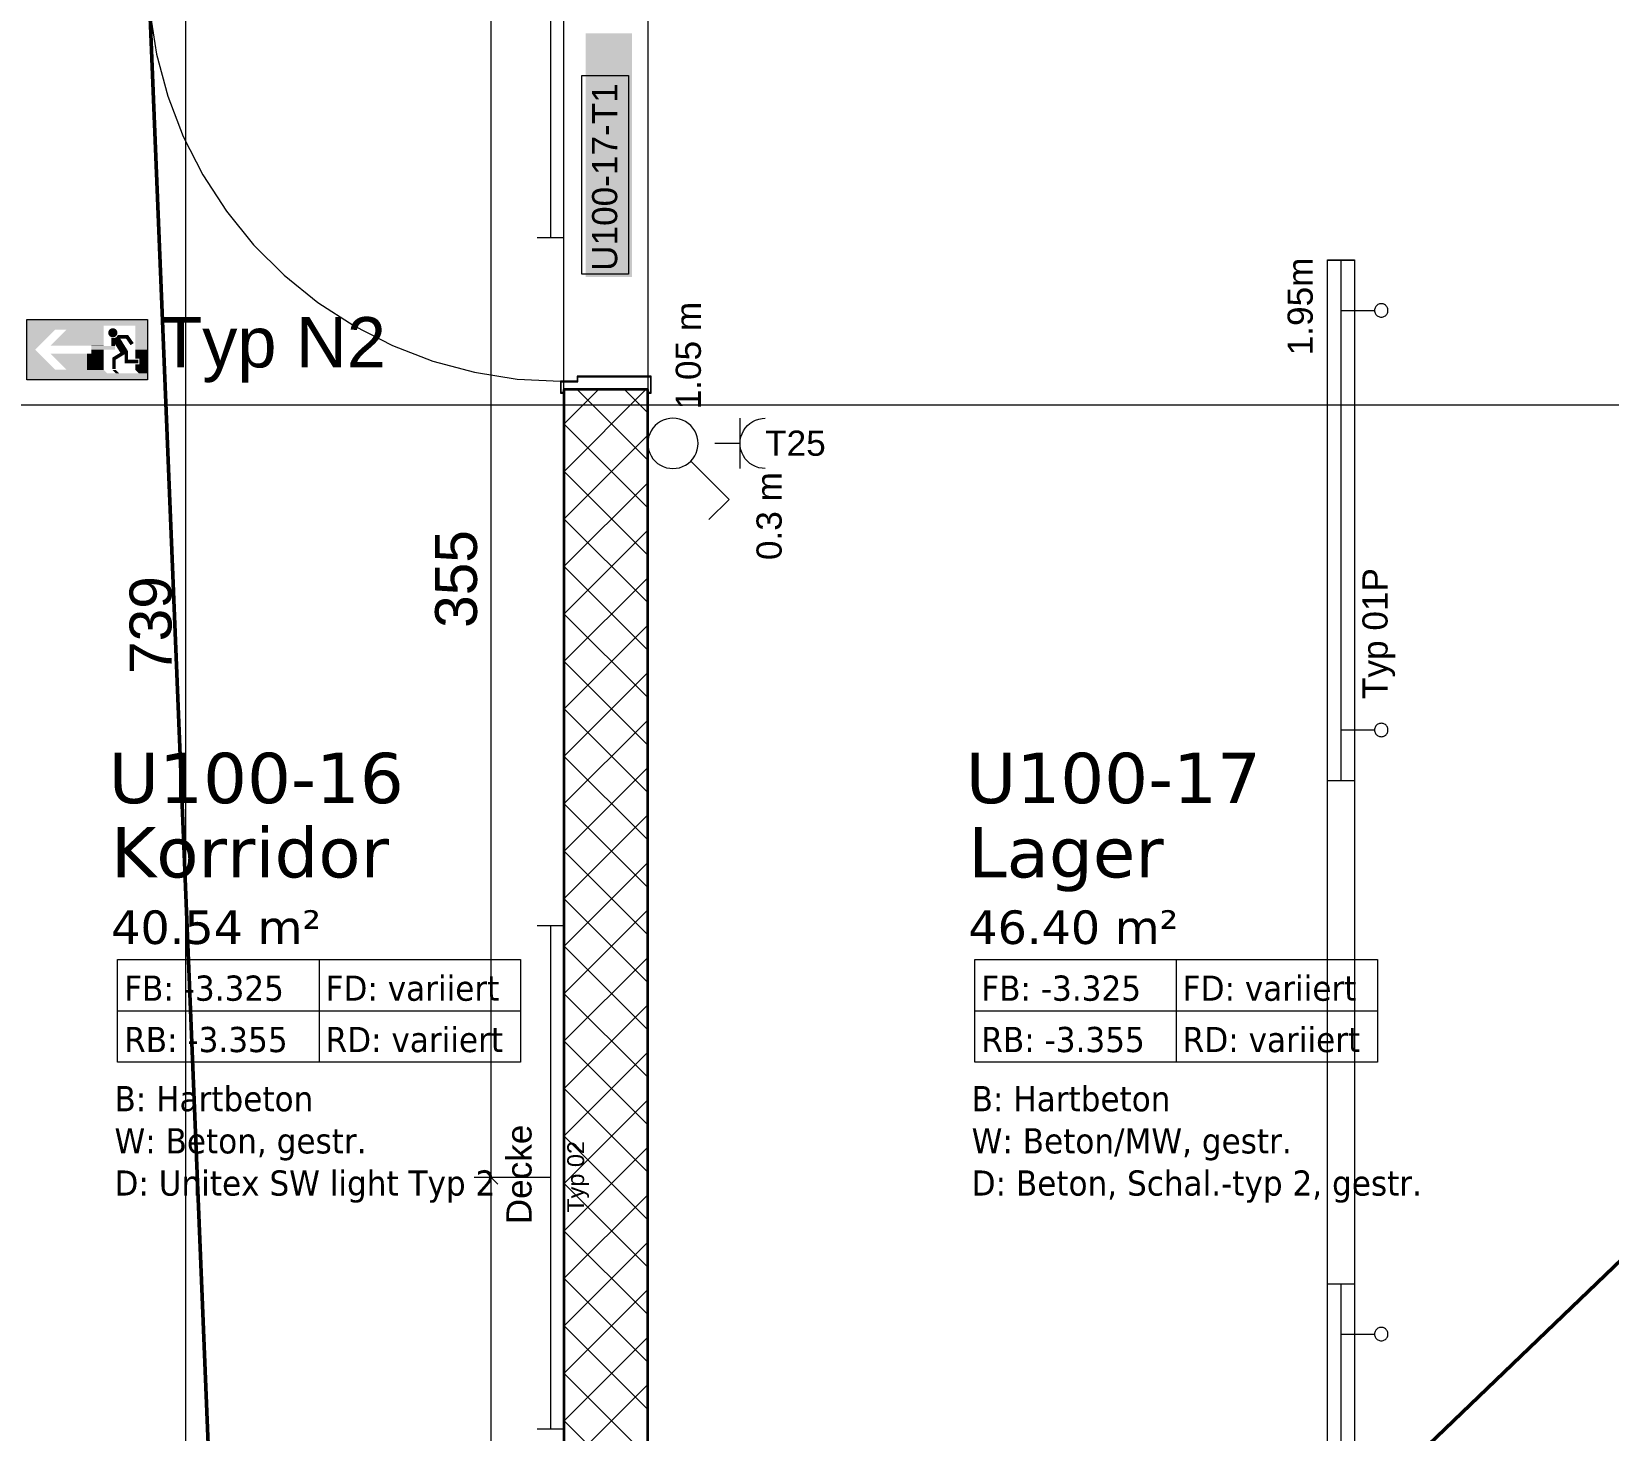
# Model space of a CAD drawing. Extents: x -1132 to 613, y -179 to 712.
# Drawn here: x -123.9 to -30, y 200.2 to 283.5 of the extents above; entities that cross this region are included whole.
import ezdxf
from ezdxf.lldxf.tags import DXFTag

# ---------------------------------------------------------------- set-up
doc = ezdxf.new("R2010")
doc.units = 0
doc.layers.get('0').update_dxf_attribs({"lineweight": 13})
for name, color, linetype, lineweight in [('A-AREA-____-IDEN', 7, 'Continuous', 5), ('A-DOOR-____-IDEN', 7, 'Continuous', 5), ('A-DOOR-FRAM-MCUT', 7, 'Continuous', 9), ('A-DOOR-OPNG-OTLN', 7, 'Continuous', 9), ('A-FLOR-____-OTLN', 7, 'Continuous', 9), ('A-WALL-____-MCUT', 7, 'Continuous', 35), ('A-WALL-____-PATT', 7, 'Continuous', 35), ('S-GRID-____-OTLN', 7, 'Continuous', 5)]:
    doc.layers.add(name, color=color, linetype=linetype, lineweight=lineweight)
for name, color, linetype, lineweight, true_color in [('EL01_VVV_Mass', 7, 'Continuous', 13, 0xb2b200), ('EL01_WAN_Kraft', 1, 'Continuous', 13, 0xff0000), ('EL01_WAN_Leuchten', 7, 'Continuous', 13, 0x0080ff), ('EL01_WAN_Leuchtentyp', 7, 'Continuous', 13, 0x0099ff), ('EL01_WAN_Licht', 7, 'Continuous', 13, 0x0080ff), ('EL01_WAN_Notbeleuchtungen', 7, 'Continuous', 13, 0x009900), ('EL01_WAN_Notbeleuchtungentyp', 7, 'Continuous', 13, 0x009900), ('X_Geometrie', 3, 'Continuous', 50, 0x00ff00)]:
    doc.layers.add(name, color=color, linetype=linetype, lineweight=lineweight, true_color=true_color)
doc.styles.get("Standard").update_dxf_attribs({"font": 'arial.ttf'})
tags = doc.linetypes.add('_Rasterlinie_', pattern=[0.375, 0.2, -0.05, 0.075, -0.05]).pattern_tags.tags
tags[10:11] = [DXFTag(74, 4), DXFTag(75, 0), DXFTag(340, '0'), DXFTag(46, 1.0), DXFTag(50, 0.0), DXFTag(44, 0.0), DXFTag(45, 0.0)]
tags[8:9] = [DXFTag(74, 4), DXFTag(75, 0), DXFTag(340, '0'), DXFTag(46, 1.0), DXFTag(50, 0.0), DXFTag(44, 0.0), DXFTag(45, 0.0)]
tags[6:7] = [DXFTag(74, 4), DXFTag(75, 0), DXFTag(340, '0'), DXFTag(46, 1.0), DXFTag(50, 0.0), DXFTag(44, 0.0), DXFTag(45, 0.0)]
tags[4:5] = [DXFTag(74, 4), DXFTag(75, 0), DXFTag(340, '0'), DXFTag(46, 1.0), DXFTag(50, 0.0), DXFTag(44, 0.0), DXFTag(45, 0.0)]

# ---------------------------------------------------------------- blocks, each defined once
blk = doc.blocks.new('Referenz-A0UNPDE96I', base_point=(-1115.886, -117.372))
at = {"layer": 'A-AREA-____-IDEN', "color": 0, "linetype": 'Continuous', "ltscale": 0.13}
for p, q in [((-118.801, 228.225), (-94.801, 228.225)), ((-118.801, 222.102), (-118.801, 228.225)), ((-106.801, 228.225), (-106.801, 222.102)), ((-94.801, 228.225), (-94.801, 222.102)), ((-67.732, 228.225), (-43.732, 228.225)), ((-67.732, 222.102), (-67.732, 228.225)), ((-55.732, 228.225), (-55.732, 222.102)), ((-43.732, 228.225), (-43.732, 222.102)), ((-118.801, 225.164), (-94.801, 225.164)), ((-67.732, 225.164), (-43.732, 225.164)), ((-94.801, 222.102), (-118.801, 222.102)), ((-43.732, 222.102), (-67.732, 222.102))]:
    blk.add_line(p, q, dxfattribs=at)
at = {"layer": 'A-DOOR-____-IDEN', "color": 0, "linetype": 'Continuous', "ltscale": 0.13}
for p, q in [((-91.151, 269.057), (-91.151, 280.897)), ((-91.151, 280.897), (-88.371, 280.897)), ((-88.371, 280.897), (-88.371, 269.057)), ((-88.371, 269.057), (-91.151, 269.057))]:
    blk.add_line(p, q, dxfattribs=at)
at = {"layer": 'A-DOOR-____-IDEN', "color": 7, "linetype": 'Continuous', "ltscale": 0.13, "true_color": 0xffffff}
for points in [[(-90.908, 268.882), (-88.149, 268.882), (-90.908, 283.421)], [(-88.149, 268.882), (-90.908, 283.421), (-88.149, 283.421)]]:
    blk.add_solid(points, dxfattribs=at)
at = {"layer": 'A-DOOR-FRAM-MCUT', "color": 0, "linetype": 'Continuous', "ltscale": 0.13}
for p, q in [((-92.415, 262.678), (-92.415, 261.978)), ((-91.415, 262.678), (-92.415, 262.678)), ((-92.375, 262.018), (-92.375, 262.638)), ((-92.375, 262.638), (-91.375, 262.638)), ((-87.015, 262.978), (-91.415, 262.978)), ((-91.415, 262.978), (-91.415, 262.678)), ((-91.375, 262.638), (-91.375, 262.938)), ((-91.375, 262.938), (-87.055, 262.938)), ((-87.055, 262.938), (-87.055, 262.018)), ((-87.015, 261.978), (-87.015, 262.978)), ((-92.415, 261.978), (-92.215, 261.978)), ((-92.215, 262.018), (-92.375, 262.018)), ((-92.215, 261.978), (-92.215, 262.018)), ((-87.055, 262.018), (-87.215, 262.018)), ((-87.215, 262.018), (-87.215, 261.978)), ((-87.215, 261.978), (-87.015, 261.978))]:
    blk.add_line(p, q, dxfattribs=at)
at = {"layer": 'A-DOOR-OPNG-OTLN', "color": 0, "linetype": 'Continuous', "ltscale": 0.13}
for p, q in [((-116.88, 284.707), (-116.477, 282.164)), ((-116.477, 282.164), (-115.811, 279.676)), ((-115.811, 279.676), (-114.888, 277.273)), ((-114.888, 277.273), (-113.719, 274.978)), ((-113.719, 274.978), (-112.316, 272.819)), ((-112.316, 272.819), (-110.696, 270.818)), ((-110.696, 270.818), (-108.875, 268.997)), ((-108.875, 268.997), (-106.874, 267.376)), ((-106.874, 267.376), (-104.715, 265.974)), ((-104.715, 265.974), (-102.42, 264.805)), ((-102.42, 264.805), (-100.016, 263.882)), ((-100.016, 263.882), (-97.529, 263.216)), ((-97.529, 263.216), (-94.986, 262.813)), ((-94.986, 262.813), (-92.415, 262.678))]:
    blk.add_line(p, q, dxfattribs=at)
at = {"layer": 'A-FLOR-____-OTLN', "color": 0, "linetype": 'Continuous', "ltscale": 0.13}
for p, q in [((-92.215, 262.678), (-92.215, 287.278)), ((-87.215, 286.98), (-87.215, 262.976)), ((-92.215, 262.178), (-92.215, 262.638)), ((-87.215, 262.938), (-87.215, 262.178))]:
    blk.add_line(p, q, dxfattribs=at)
at = {"layer": 'A-WALL-____-MCUT', "color": 0, "linetype": 'Continuous', "ltscale": 0.35}
for p, q in [((-87.215, 262.178), (-92.215, 262.178)), ((-92.215, 262.178), (-92.215, 150.778)), ((-87.215, 157.778), (-87.215, 262.178))]:
    blk.add_line(p, q, dxfattribs=at)
at = {"layer": 'A-WALL-____-PATT', "color": 0, "linetype": 'Continuous', "lineweight": 9, "ltscale": 0.13}
for p, q in [((-92.215, 260.117), (-90.154, 262.178)), ((-92.215, 257.289), (-87.325, 262.178)), ((-87.215, 257.972), (-91.421, 262.178)), ((-87.215, 260.8), (-88.592, 262.178)), ((-87.215, 255.144), (-92.215, 260.144)), ((-92.215, 254.46), (-87.215, 259.46)), ((-87.215, 252.315), (-92.215, 257.315)), ((-92.215, 251.632), (-87.215, 256.632)), ((-87.215, 249.487), (-92.215, 254.487)), ((-92.215, 248.804), (-87.215, 253.804)), ((-87.215, 246.658), (-92.215, 251.658)), ((-92.215, 245.975), (-87.215, 250.975)), ((-87.215, 243.83), (-92.215, 248.83)), ((-92.215, 243.147), (-87.215, 248.147)), ((-87.215, 241.001), (-92.215, 246.001)), ((-92.215, 240.318), (-87.215, 245.318)), ((-87.215, 238.173), (-92.215, 243.173)), ((-92.215, 237.49), (-87.215, 242.49)), ((-87.215, 235.345), (-92.215, 240.345)), ((-92.215, 234.661), (-87.215, 239.661)), ((-87.215, 232.516), (-92.215, 237.516)), ((-92.215, 231.833), (-87.215, 236.833)), ((-87.215, 229.688), (-92.215, 234.688)), ((-92.215, 229.005), (-87.215, 234.005)), ((-87.215, 226.859), (-92.215, 231.859)), ((-92.215, 226.176), (-87.215, 231.176)), ((-87.215, 224.031), (-92.215, 229.031)), ((-92.215, 223.348), (-87.215, 228.348)), ((-87.215, 221.202), (-92.215, 226.202)), ((-92.215, 220.519), (-87.215, 225.519)), ((-87.215, 218.374), (-92.215, 223.374)), ((-92.215, 217.691), (-87.215, 222.691)), ((-87.215, 215.546), (-92.215, 220.546)), ((-92.215, 214.862), (-87.215, 219.862)), ((-87.215, 212.717), (-92.215, 217.717)), ((-92.215, 212.034), (-87.215, 217.034)), ((-87.215, 209.889), (-92.215, 214.889)), ((-92.215, 209.206), (-87.215, 214.206)), ((-87.215, 207.06), (-92.215, 212.06)), ((-92.215, 206.377), (-87.215, 211.377)), ((-87.215, 204.232), (-92.215, 209.232)), ((-92.215, 203.549), (-87.215, 208.549)), ((-87.215, 201.403), (-92.215, 206.403)), ((-92.215, 200.72), (-87.215, 205.72)), ((-87.215, 198.575), (-92.215, 203.575)), ((-92.215, 197.892), (-87.215, 202.892)), ((-87.215, 195.747), (-92.215, 200.747))]:
    blk.add_line(p, q, dxfattribs=at)
at = {"layer": 'S-GRID-____-OTLN', "color": 0, "linetype": '_Rasterlinie_', "ltscale": 0.13}
blk.add_line((-1107.612, 261.278), (119.376, 261.278), dxfattribs=at)
at = {"layer": 'X_Geometrie', "color": 0, "linetype": 'Continuous', "ltscale": 0.5}
for p, q in [((-121.416, 396.719), (-100.697, -113.53)), ((-81.708, 159.91), (45.902, 282.512))]:
    blk.add_line(p, q, dxfattribs=at)
at = {"layer": 'A-AREA-____-IDEN', "color": 0, "linetype": 'Continuous', "ltscale": 0.13, "attachment_point": 1}
for s, insert, char_height in [('{\\fVerdana;U100-16}', (-119.337, 240.54), 3), ('{\\fVerdana;U100-17}', (-68.269, 240.54), 3), ('{\\fVerdana;Korridor}', (-119.195, 236.117), 3), ('{\\fVerdana;Lager}', (-68.126, 236.117), 3), ('{\\fVerdana;40.54 m²}', (-119.185, 231.147), 2), ('{\\fVerdana;46.40 m²}', (-68.116, 231.147), 2), ('{\\W0.9;\\fVerdana;FB: -3.325}', (-118.41, 227.266), 1.5), ('{\\W0.9;\\fVerdana;FD: variiert}', (-106.41, 227.266), 1.5), ('{\\W0.9;\\fVerdana;FB: -3.325}', (-67.342, 227.266), 1.5), ('{\\W0.9;\\fVerdana;FD: variiert}', (-55.342, 227.266), 1.5), ('{\\W0.9;\\fVerdana;RB: -3.355}', (-118.41, 224.205), 1.5), ('{\\W0.9;\\fVerdana;RD: variiert}', (-106.41, 224.205), 1.5), ('{\\W0.9;\\fVerdana;RB: -3.355}', (-67.342, 224.205), 1.5), ('{\\W0.9;\\fVerdana;RD: variiert}', (-55.342, 224.205), 1.5), ('{\\W0.9;\\fVerdana;B: Hartbeton}', (-118.987, 220.68), 1.5), ('{\\W0.9;\\fVerdana;B: Hartbeton}', (-67.918, 220.68), 1.5), ('{\\W0.9;\\fVerdana;W: Beton, gestr.}', (-118.987, 218.167), 1.5), ('{\\W0.9;\\fVerdana;W: Beton/MW, gestr.}', (-67.918, 218.167), 1.5), ('{\\W0.9;\\fVerdana;D: Unitex SW light Typ 2}', (-118.987, 215.653), 1.5), ('{\\W0.9;\\fVerdana;D: Beton, Schal.-typ 2, gestr.}', (-67.918, 215.653), 1.5)]:
    blk.add_mtext(s, dxfattribs=dict(at, insert=insert, char_height=char_height))
at = {"layer": 'A-DOOR-____-IDEN', "color": 0, "linetype": 'Continuous', "ltscale": 0.13, "insert": (-90.533, 269.257), "char_height": 1.5, "attachment_point": 1, "rotation": 90}
blk.add_mtext('{\\fArial;U100-17-T1}', dxfattribs=at)
blk = doc.blocks.new('Typ 01P-A0UNPEA56I', base_point=(-46.713, 177.878))
at = {"color": 0, "lineweight": -2}
for p, q in [((-46.713, 269.918), (-45.113, 269.918)), ((-46.713, 177.878), (-46.713, 269.918)), ((-46.713, 269.898), (-45.113, 269.898)), ((-45.913, 269.898), (-45.913, 238.898)), ((-45.113, 269.918), (-45.113, 177.878)), ((-45.913, 266.898), (-43.913, 266.898)), ((-43.909, 266.95), (-43.913, 266.898)), ((-43.913, 266.898), (-43.909, 266.846)), ((-43.899, 267.002), (-43.909, 266.95)), ((-43.909, 266.846), (-43.899, 266.795)), ((-43.882, 267.051), (-43.899, 267.002)), ((-43.859, 267.098), (-43.882, 267.051)), ((-43.83, 267.142), (-43.859, 267.098)), ((-43.795, 267.181), (-43.83, 267.142)), ((-43.756, 267.216), (-43.795, 267.181)), ((-43.713, 267.245), (-43.756, 267.216)), ((-43.666, 267.268), (-43.713, 267.245)), ((-43.616, 267.285), (-43.666, 267.268)), ((-43.565, 267.295), (-43.616, 267.285)), ((-43.513, 267.298), (-43.565, 267.295)), ((-43.46, 267.295), (-43.513, 267.298)), ((-43.409, 267.285), (-43.46, 267.295)), ((-43.36, 267.268), (-43.409, 267.285)), ((-43.313, 267.245), (-43.36, 267.268)), ((-43.269, 267.216), (-43.313, 267.245)), ((-43.23, 267.181), (-43.269, 267.216)), ((-43.195, 267.142), (-43.23, 267.181)), ((-43.166, 267.098), (-43.195, 267.142)), ((-43.143, 267.051), (-43.166, 267.098)), ((-43.126, 267.002), (-43.143, 267.051)), ((-43.116, 266.95), (-43.126, 267.002)), ((-43.126, 266.795), (-43.116, 266.846)), ((-43.113, 266.898), (-43.116, 266.95)), ((-43.116, 266.846), (-43.113, 266.898)), ((-43.899, 266.795), (-43.882, 266.745)), ((-43.882, 266.745), (-43.859, 266.698)), ((-43.859, 266.698), (-43.83, 266.655)), ((-43.83, 266.655), (-43.795, 266.615)), ((-43.795, 266.615), (-43.756, 266.581)), ((-43.756, 266.581), (-43.713, 266.552)), ((-43.713, 266.552), (-43.666, 266.529)), ((-43.666, 266.529), (-43.616, 266.512)), ((-43.616, 266.512), (-43.565, 266.502)), ((-43.565, 266.502), (-43.513, 266.498)), ((-43.513, 266.498), (-43.46, 266.502)), ((-43.46, 266.502), (-43.409, 266.512)), ((-43.409, 266.512), (-43.36, 266.529)), ((-43.36, 266.529), (-43.313, 266.552)), ((-43.313, 266.552), (-43.269, 266.581)), ((-43.269, 266.581), (-43.23, 266.615)), ((-43.23, 266.615), (-43.195, 266.655)), ((-43.195, 266.655), (-43.166, 266.698)), ((-43.166, 266.698), (-43.143, 266.745)), ((-43.143, 266.745), (-43.126, 266.795)), ((-45.913, 241.898), (-43.913, 241.898)), ((-43.909, 241.95), (-43.913, 241.898)), ((-43.913, 241.898), (-43.909, 241.846)), ((-43.899, 242.002), (-43.909, 241.95)), ((-43.909, 241.846), (-43.899, 241.795)), ((-43.882, 242.051), (-43.899, 242.002)), ((-43.899, 241.795), (-43.882, 241.745)), ((-43.859, 242.098), (-43.882, 242.051)), ((-43.882, 241.745), (-43.859, 241.698)), ((-43.83, 242.142), (-43.859, 242.098)), ((-43.859, 241.698), (-43.83, 241.655)), ((-43.795, 242.181), (-43.83, 242.142)), ((-43.83, 241.655), (-43.795, 241.615)), ((-43.756, 242.216), (-43.795, 242.181)), ((-43.795, 241.615), (-43.756, 241.581)), ((-43.713, 242.245), (-43.756, 242.216)), ((-43.756, 241.581), (-43.713, 241.552)), ((-43.666, 242.268), (-43.713, 242.245)), ((-43.713, 241.552), (-43.666, 241.529)), ((-43.616, 242.285), (-43.666, 242.268)), ((-43.666, 241.529), (-43.616, 241.512)), ((-43.565, 242.295), (-43.616, 242.285)), ((-43.616, 241.512), (-43.565, 241.502)), ((-43.513, 242.298), (-43.565, 242.295)), ((-43.565, 241.502), (-43.513, 241.498)), ((-43.46, 242.295), (-43.513, 242.298)), ((-43.513, 241.498), (-43.46, 241.502)), ((-43.409, 242.285), (-43.46, 242.295)), ((-43.46, 241.502), (-43.409, 241.512)), ((-43.36, 242.268), (-43.409, 242.285)), ((-43.409, 241.512), (-43.36, 241.529)), ((-43.313, 242.245), (-43.36, 242.268)), ((-43.36, 241.529), (-43.313, 241.552)), ((-43.269, 242.216), (-43.313, 242.245)), ((-43.313, 241.552), (-43.269, 241.581)), ((-43.23, 242.181), (-43.269, 242.216)), ((-43.269, 241.581), (-43.23, 241.615)), ((-43.195, 242.142), (-43.23, 242.181)), ((-43.23, 241.615), (-43.195, 241.655)), ((-43.166, 242.098), (-43.195, 242.142)), ((-43.195, 241.655), (-43.166, 241.698)), ((-43.143, 242.051), (-43.166, 242.098)), ((-43.166, 241.698), (-43.143, 241.745)), ((-43.126, 242.002), (-43.143, 242.051)), ((-43.143, 241.745), (-43.126, 241.795)), ((-43.116, 241.95), (-43.126, 242.002)), ((-43.126, 241.795), (-43.116, 241.846)), ((-43.113, 241.898), (-43.116, 241.95)), ((-43.116, 241.846), (-43.113, 241.898)), ((-46.713, 238.898), (-45.113, 238.898)), ((-46.713, 208.898), (-45.113, 208.898)), ((-45.913, 208.898), (-45.913, 177.898)), ((-45.913, 205.898), (-43.913, 205.898)), ((-43.909, 205.95), (-43.913, 205.898)), ((-43.913, 205.898), (-43.909, 205.846)), ((-43.899, 206.002), (-43.909, 205.95)), ((-43.909, 205.846), (-43.899, 205.795)), ((-43.882, 206.051), (-43.899, 206.002)), ((-43.899, 205.795), (-43.882, 205.745)), ((-43.859, 206.098), (-43.882, 206.051)), ((-43.83, 206.142), (-43.859, 206.098)), ((-43.795, 206.181), (-43.83, 206.142)), ((-43.756, 206.216), (-43.795, 206.181)), ((-43.713, 206.245), (-43.756, 206.216)), ((-43.666, 206.268), (-43.713, 206.245)), ((-43.616, 206.285), (-43.666, 206.268)), ((-43.565, 206.295), (-43.616, 206.285)), ((-43.513, 206.298), (-43.565, 206.295)), ((-43.46, 206.295), (-43.513, 206.298)), ((-43.409, 206.285), (-43.46, 206.295)), ((-43.36, 206.268), (-43.409, 206.285)), ((-43.313, 206.245), (-43.36, 206.268)), ((-43.269, 206.216), (-43.313, 206.245)), ((-43.23, 206.181), (-43.269, 206.216)), ((-43.195, 206.142), (-43.23, 206.181)), ((-43.166, 206.098), (-43.195, 206.142)), ((-43.143, 206.051), (-43.166, 206.098)), ((-43.126, 206.002), (-43.143, 206.051)), ((-43.143, 205.745), (-43.126, 205.795)), ((-43.116, 205.95), (-43.126, 206.002)), ((-43.126, 205.795), (-43.116, 205.846)), ((-43.113, 205.898), (-43.116, 205.95)), ((-43.116, 205.846), (-43.113, 205.898)), ((-43.882, 205.745), (-43.859, 205.698)), ((-43.859, 205.698), (-43.83, 205.655)), ((-43.83, 205.655), (-43.795, 205.615)), ((-43.795, 205.615), (-43.756, 205.581)), ((-43.756, 205.581), (-43.713, 205.552)), ((-43.713, 205.552), (-43.666, 205.529)), ((-43.666, 205.529), (-43.616, 205.512)), ((-43.616, 205.512), (-43.565, 205.502)), ((-43.565, 205.502), (-43.513, 205.498)), ((-43.513, 205.498), (-43.46, 205.502)), ((-43.46, 205.502), (-43.409, 205.512)), ((-43.409, 205.512), (-43.36, 205.529)), ((-43.36, 205.529), (-43.313, 205.552)), ((-43.313, 205.552), (-43.269, 205.581)), ((-43.269, 205.581), (-43.23, 205.615)), ((-43.23, 205.615), (-43.195, 205.655)), ((-43.195, 205.655), (-43.166, 205.698)), ((-43.166, 205.698), (-43.143, 205.745)), ((-45.913, 180.898), (-43.913, 180.898)), ((-43.909, 180.95), (-43.913, 180.898)), ((-43.913, 180.898), (-43.909, 180.846)), ((-43.899, 181.002), (-43.909, 180.95)), ((-43.909, 180.846), (-43.899, 180.795)), ((-43.882, 181.051), (-43.899, 181.002)), ((-43.899, 180.795), (-43.882, 180.745)), ((-43.859, 181.098), (-43.882, 181.051)), ((-43.882, 180.745), (-43.859, 180.698)), ((-43.83, 181.142), (-43.859, 181.098)), ((-43.859, 180.698), (-43.83, 180.655)), ((-43.795, 181.181), (-43.83, 181.142)), ((-43.83, 180.655), (-43.795, 180.615)), ((-43.756, 181.216), (-43.795, 181.181)), ((-43.795, 180.615), (-43.756, 180.581)), ((-43.713, 181.245), (-43.756, 181.216)), ((-43.756, 180.581), (-43.713, 180.552)), ((-43.666, 181.268), (-43.713, 181.245)), ((-43.713, 180.552), (-43.666, 180.529)), ((-43.616, 181.285), (-43.666, 181.268)), ((-43.666, 180.529), (-43.616, 180.512)), ((-43.565, 181.295), (-43.616, 181.285)), ((-43.616, 180.512), (-43.565, 180.502)), ((-43.513, 181.298), (-43.565, 181.295)), ((-43.565, 180.502), (-43.513, 180.498)), ((-43.46, 181.295), (-43.513, 181.298)), ((-43.513, 180.498), (-43.46, 180.502)), ((-43.409, 181.285), (-43.46, 181.295)), ((-43.46, 180.502), (-43.409, 180.512)), ((-43.36, 181.268), (-43.409, 181.285)), ((-43.409, 180.512), (-43.36, 180.529)), ((-43.313, 181.245), (-43.36, 181.268)), ((-43.36, 180.529), (-43.313, 180.552)), ((-43.269, 181.216), (-43.313, 181.245)), ((-43.313, 180.552), (-43.269, 180.581)), ((-43.23, 181.181), (-43.269, 181.216)), ((-43.269, 180.581), (-43.23, 180.615)), ((-43.195, 181.142), (-43.23, 181.181)), ((-43.23, 180.615), (-43.195, 180.655)), ((-43.166, 181.098), (-43.195, 181.142)), ((-43.195, 180.655), (-43.166, 180.698)), ((-43.143, 181.051), (-43.166, 181.098)), ((-43.166, 180.698), (-43.143, 180.745)), ((-43.126, 181.002), (-43.143, 181.051)), ((-43.143, 180.745), (-43.126, 180.795)), ((-43.116, 180.95), (-43.126, 181.002)), ((-43.126, 180.795), (-43.116, 180.846)), ((-43.113, 180.898), (-43.116, 180.95)), ((-43.116, 180.846), (-43.113, 180.898)), ((-46.713, 177.898), (-45.113, 177.898)), ((-45.113, 177.878), (-46.713, 177.878))]:
    blk.add_line(p, q, dxfattribs=at)
blk = doc.blocks.new('Bauteilbeschriftung-A0UNPEA76I', base_point=(-49.096, 264.227))
at = {"color": 0, "linetype": 'ByBlock', "lineweight": -2, "ltscale": 0.13, "insert": (-49.096, 264.227), "char_height": 1.5, "attachment_point": 1, "rotation": 90}
blk.add_mtext('{\\fArial;1.95m}', dxfattribs=at)
blk = doc.blocks.new('Maß-A0UNPEI16I', base_point=(-99.888, 214.839))
at = {"color": 0, "lineweight": -2}
for p, q in [((-96.968, 286.666), (-96.141, 285.839)), ((-97.554, 286.252), (-93.013, 286.252)), ((-96.554, 215.252), (-96.554, 286.252)), ((-97.554, 215.252), (-93.013, 215.252)), ((-96.968, 215.666), (-96.141, 214.839))]:
    blk.add_line(p, q, dxfattribs=at)
at = {"color": 0, "lineweight": -2, "insert": (-99.888, 247.983), "char_height": 2.5, "attachment_point": 1, "rotation": 90}
blk.add_mtext('{\\fArial;355}', dxfattribs=at)
blk = doc.blocks.new('Maß-A0UNPEIZ6I', base_point=(-99.888, 143.839))
at = {"color": 0, "lineweight": -2}
for p, q in [((-97.554, 215.252), (-93.013, 215.252)), ((-96.968, 215.666), (-96.141, 214.839)), ((-96.554, 144.252), (-96.554, 215.252)), ((-97.554, 144.252), (-93.013, 144.252)), ((-96.968, 144.666), (-96.141, 143.839))]:
    blk.add_line(p, q, dxfattribs=at)
at = {"color": 0, "lineweight": -2, "insert": (-99.888, 176.983), "char_height": 2.5, "attachment_point": 1, "rotation": 90}
blk.add_mtext('{\\fArial;355}', dxfattribs=at)
blk = doc.blocks.new('Maß-A0UNPEL96I', base_point=(-118.088, 173.717))
at = {"color": 0, "lineweight": -2}
blk.add_line((-114.754, 321.841), (-114.754, 174.13), dxfattribs=at)
at = {"color": 0, "lineweight": -2, "insert": (-118.088, 245.237), "char_height": 2.5, "attachment_point": 1, "rotation": 90}
blk.add_mtext('{\\fArial;739}', dxfattribs=at)
blk = doc.blocks.new('RZL-Wand_ Links-A0UNPEVZ6I', base_point=(-124.215, 262.768))
at = {"color": 0, "lineweight": -2}
for p, q in [((-124.215, 266.368), (-117.015, 266.368)), ((-124.215, 262.768), (-124.215, 266.368)), ((-117.015, 266.368), (-117.015, 262.768)), ((-117.015, 262.768), (-124.215, 262.768))]:
    blk.add_line(p, q, dxfattribs=at)
for points in [[(-124.215, 265.757), (-120.615, 265.757), (-124.215, 266.368)], [(-120.615, 265.757), (-124.215, 266.368), (-120.615, 266.368)], [(-120.615, 265.989), (-117.015, 265.989), (-120.615, 266.368)], [(-117.015, 265.989), (-120.615, 266.368), (-117.015, 266.368)], [(-120.615, 264.808), (-119.629, 264.808), (-120.615, 265.989)], [(-119.629, 264.808), (-120.615, 265.989), (-119.629, 265.989)], [(-117.737, 264.568), (-117.015, 264.568), (-117.737, 265.989)], [(-117.015, 264.568), (-117.737, 265.989), (-117.015, 265.989)], [(-124.215, 264.568), (-123.715, 264.568), (-124.215, 265.757)], [(-123.715, 264.568), (-124.215, 265.757), (-122.525, 265.757)], [(-122.796, 264.808), (-120.615, 264.808), (-121.847, 265.757)], [(-120.615, 264.808), (-121.847, 265.757), (-120.615, 265.757)], [(-118.812, 265.566), (-119.359, 265.566), (-118.822, 265.637)], [(-119.359, 265.566), (-118.822, 265.637), (-119.35, 265.637)], [(-119.35, 265.496), (-118.812, 265.566), (-119.359, 265.566)], [(-118.822, 265.637), (-119.35, 265.637), (-118.849, 265.703)], [(-119.35, 265.637), (-118.849, 265.703), (-119.322, 265.703)], [(-118.822, 265.496), (-119.35, 265.496), (-118.812, 265.566)], [(-119.322, 265.43), (-118.822, 265.496), (-119.35, 265.496)], [(-118.849, 265.703), (-119.322, 265.703), (-118.892, 265.76)], [(-119.322, 265.703), (-118.892, 265.76), (-119.279, 265.76)], [(-118.849, 265.43), (-119.322, 265.43), (-118.822, 265.496)], [(-119.279, 265.373), (-118.849, 265.43), (-119.322, 265.43)], [(-118.892, 265.76), (-119.279, 265.76), (-118.949, 265.803)], [(-119.279, 265.76), (-118.949, 265.803), (-119.222, 265.803)], [(-118.892, 265.373), (-119.279, 265.373), (-118.849, 265.43)], [(-119.222, 265.33), (-118.892, 265.373), (-119.279, 265.373)], [(-118.949, 265.803), (-119.222, 265.803), (-119.015, 265.83)], [(-119.222, 265.803), (-119.015, 265.83), (-119.156, 265.83)], [(-118.949, 265.33), (-119.222, 265.33), (-118.892, 265.373)], [(-119.156, 265.302), (-118.949, 265.33), (-119.222, 265.33)], [(-119.176, 265.254), (-118.05, 265.254), (-118.978, 265.256)], [(-119.176, 265.222), (-118.027, 265.222), (-119.176, 265.254)], [(-118.027, 265.222), (-119.176, 265.254), (-118.05, 265.254)], [(-119.176, 264.877), (-118.43, 264.877), (-119.176, 265.222)], [(-118.43, 264.877), (-119.176, 265.222), (-118.643, 265.222)], [(-119.015, 265.83), (-119.156, 265.83), (-119.086, 265.84)], [(-119.015, 265.302), (-119.156, 265.302), (-118.949, 265.33)], [(-119.086, 265.293), (-119.015, 265.302), (-119.156, 265.302)], [(-118.978, 265.256), (-118.051, 265.256), (-118.933, 265.274)], [(-118.05, 265.254), (-118.978, 265.256), (-118.051, 265.256)], [(-118.933, 265.274), (-118.063, 265.274), (-118.873, 265.313)], [(-118.051, 265.256), (-118.933, 265.274), (-118.063, 265.274)], [(-118.873, 265.313), (-118.09, 265.313), (-118.831, 265.361)], [(-118.063, 265.274), (-118.873, 265.313), (-118.09, 265.313)], [(-118.831, 265.361), (-118.124, 265.361), (-118.792, 265.434)], [(-118.09, 265.313), (-118.831, 265.361), (-118.124, 265.361)], [(-118.124, 265.361), (-118.792, 265.434), (-118.174, 265.434)], [(-118.118, 264.956), (-118.027, 265.222), (-118.302, 265.222)], [(-117.843, 264.956), (-118.118, 264.956), (-118.027, 265.222)], [(-118.03, 264.828), (-117.843, 264.956), (-118.118, 264.956)], [(-124.215, 263.378), (-122.525, 263.378), (-124.215, 264.568)], [(-122.525, 263.378), (-124.215, 264.568), (-123.715, 264.568)], [(-121.847, 263.378), (-120.615, 263.378), (-122.796, 264.328)], [(-120.615, 263.378), (-122.796, 264.328), (-120.615, 264.328)], [(-120.615, 263.356), (-119.629, 263.356), (-120.615, 264.328)], [(-119.629, 263.356), (-120.615, 264.328), (-119.629, 264.328)], [(-120.375, 264.786), (-119.629, 264.786), (-120.375, 264.808)], [(-119.629, 264.786), (-120.375, 264.808), (-119.629, 264.808)], [(-120.375, 264.556), (-118.949, 264.556), (-120.375, 264.786)], [(-118.949, 264.556), (-120.375, 264.786), (-118.949, 264.786)], [(-120.375, 264.328), (-119.629, 264.328), (-120.375, 264.556)], [(-119.629, 264.328), (-120.375, 264.556), (-119.629, 264.556)], [(-119.176, 264.786), (-118.949, 264.786), (-119.176, 264.877)], [(-118.949, 264.786), (-119.176, 264.877), (-118.949, 264.877)], [(-119.112, 264.088), (-118.707, 264.088), (-118.79, 264.286)], [(-119.112, 263.962), (-118.913, 263.962), (-119.112, 264.088)], [(-118.913, 263.962), (-119.112, 264.088), (-118.707, 264.088)], [(-118.696, 264.471), (-118.18, 264.471), (-118.949, 264.877)], [(-118.18, 264.471), (-118.949, 264.877), (-118.43, 264.877)], [(-118.79, 264.286), (-118.18, 264.286), (-118.639, 264.379)], [(-118.707, 264.088), (-118.79, 264.286), (-118.383, 264.286)], [(-118.639, 264.379), (-118.18, 264.379), (-118.696, 264.471)], [(-118.18, 264.379), (-118.696, 264.471), (-118.18, 264.471)], [(-118.18, 264.286), (-118.639, 264.379), (-118.18, 264.379)], [(-118.383, 263.967), (-118.18, 263.967), (-118.383, 264.286)], [(-118.18, 263.967), (-118.383, 264.286), (-118.18, 264.286)], [(-117.737, 264.03), (-117.015, 264.03), (-117.737, 264.568)], [(-117.015, 264.03), (-117.737, 264.568), (-117.015, 264.568)], [(-117.498, 263.691), (-117.015, 263.691), (-117.498, 264.03)], [(-117.015, 263.691), (-117.498, 264.03), (-117.015, 264.03)], [(-124.215, 262.768), (-120.615, 262.768), (-124.215, 263.378)], [(-120.615, 262.768), (-124.215, 263.378), (-120.615, 263.378)], [(-120.615, 263.154), (-119.427, 263.154), (-120.615, 263.356)], [(-119.427, 263.154), (-120.615, 263.356), (-119.629, 263.356)], [(-120.615, 262.768), (-117.015, 262.768), (-120.615, 263.154)], [(-117.015, 262.768), (-120.615, 263.154), (-117.015, 263.154)], [(-119.112, 263.417), (-118.913, 263.417), (-119.112, 263.962)], [(-118.913, 263.417), (-119.112, 263.962), (-118.913, 263.962)], [(-118.909, 263.154), (-118.711, 263.154), (-119.112, 263.356)], [(-118.711, 263.154), (-119.112, 263.356), (-118.913, 263.356)], [(-118.383, 263.754), (-117.561, 263.754), (-118.383, 263.967)], [(-117.561, 263.754), (-118.383, 263.967), (-117.561, 263.967)], [(-117.737, 263.356), (-117.015, 263.356), (-117.737, 263.691)], [(-117.015, 263.356), (-117.737, 263.691), (-117.015, 263.691)], [(-117.535, 263.154), (-117.015, 263.154), (-117.737, 263.356)], [(-117.015, 263.154), (-117.737, 263.356), (-117.015, 263.356)]]:
    blk.add_solid(points, dxfattribs=at)
blk = doc.blocks.new('Bemerkung 1-A0UNPEW16I', base_point=(-116.319, 263.503))
at = {"color": 0, "lineweight": -2, "insert": (-116.319, 266.503), "char_height": 3, "attachment_point": 1}
blk.add_mtext('{\\fArial;Typ N2}', dxfattribs=at)
blk = doc.blocks.new('Schalter_ Schema 0_ UP-A0UNPF6D6I', base_point=(-87.213, 254.439))
at = {"color": 0, "lineweight": -2}
for p, q in [((-86.463, 260.277), (-86.626, 260.168)), ((-86.287, 260.364), (-86.463, 260.277)), ((-86.101, 260.427), (-86.287, 260.364)), ((-85.908, 260.465), (-86.101, 260.427)), ((-85.713, 260.478), (-85.908, 260.465)), ((-85.517, 260.465), (-85.713, 260.478)), ((-85.324, 260.427), (-85.517, 260.465)), ((-85.139, 260.364), (-85.324, 260.427)), ((-84.963, 260.277), (-85.139, 260.364)), ((-84.8, 260.168), (-84.963, 260.277)), ((-87.162, 259.366), (-87.2, 259.174)), ((-87.098, 259.552), (-87.162, 259.366)), ((-87.012, 259.728), (-87.098, 259.552)), ((-86.903, 259.891), (-87.012, 259.728)), ((-86.773, 260.039), (-86.903, 259.891)), ((-86.626, 260.168), (-86.773, 260.039)), ((-84.652, 260.039), (-84.8, 260.168)), ((-84.523, 259.891), (-84.652, 260.039)), ((-84.414, 259.728), (-84.523, 259.891)), ((-84.327, 259.552), (-84.414, 259.728)), ((-84.264, 259.366), (-84.327, 259.552)), ((-84.225, 259.174), (-84.264, 259.366)), ((-87.2, 259.174), (-87.213, 258.978)), ((-87.213, 258.978), (-87.2, 258.782)), ((-87.2, 258.782), (-87.162, 258.59)), ((-87.162, 258.59), (-87.098, 258.404)), ((-87.098, 258.404), (-87.012, 258.228)), ((-84.414, 258.228), (-84.327, 258.404)), ((-84.327, 258.404), (-84.264, 258.59)), ((-84.264, 258.59), (-84.225, 258.782)), ((-84.213, 258.978), (-84.225, 259.174)), ((-84.225, 258.782), (-84.213, 258.978)), ((-87.012, 258.228), (-86.903, 258.065)), ((-86.903, 258.065), (-86.773, 257.918)), ((-86.773, 257.918), (-86.626, 257.788)), ((-86.626, 257.788), (-86.463, 257.679)), ((-86.463, 257.679), (-86.287, 257.592)), ((-86.287, 257.592), (-86.101, 257.529)), ((-86.101, 257.529), (-85.908, 257.491)), ((-85.908, 257.491), (-85.713, 257.478)), ((-85.713, 257.478), (-85.517, 257.491)), ((-85.517, 257.491), (-85.324, 257.529)), ((-85.324, 257.529), (-85.139, 257.592)), ((-85.139, 257.592), (-84.963, 257.679)), ((-84.963, 257.679), (-84.8, 257.788)), ((-84.8, 257.788), (-84.652, 257.918)), ((-84.652, 257.918), (-84.523, 258.065)), ((-84.652, 257.918), (-82.37, 255.636)), ((-84.523, 258.065), (-84.414, 258.228)), ((-82.37, 255.636), (-83.566, 254.439))]:
    blk.add_line(p, q, dxfattribs=at)
blk = doc.blocks.new('Absolute Höhe-A0UNPF6F6I', base_point=(-85.549, 261.006))
at = {"color": 0, "lineweight": -2, "insert": (-85.549, 261.006), "char_height": 1.5, "attachment_point": 1, "rotation": 90}
blk.add_mtext('{\\fArial;1.05 m}', dxfattribs=at)
blk = doc.blocks.new('Leerdose Gr.I_ UP-A0UNPFO16I', base_point=(-83.213, 257.478))
at = {"color": 0, "linetype": 'ByBlock', "lineweight": -2, "ltscale": 0.13}
for p, q in [((-81.713, 257.478), (-81.713, 260.478)), ((-81.126, 260.168), (-80.963, 260.277)), ((-80.963, 260.277), (-80.787, 260.364)), ((-80.787, 260.364), (-80.601, 260.427)), ((-80.601, 260.427), (-80.408, 260.465)), ((-80.408, 260.465), (-80.213, 260.478)), ((-81.7, 259.174), (-81.662, 259.366)), ((-81.662, 259.366), (-81.598, 259.552)), ((-81.598, 259.552), (-81.512, 259.728)), ((-81.512, 259.728), (-81.403, 259.891)), ((-81.403, 259.891), (-81.273, 260.039)), ((-81.273, 260.039), (-81.126, 260.168)), ((-81.713, 258.978), (-83.213, 258.978)), ((-81.713, 258.978), (-81.7, 259.174)), ((-81.7, 258.782), (-81.713, 258.978)), ((-81.662, 258.59), (-81.7, 258.782)), ((-81.598, 258.404), (-81.662, 258.59)), ((-81.512, 258.228), (-81.598, 258.404)), ((-81.403, 258.065), (-81.512, 258.228)), ((-81.273, 257.918), (-81.403, 258.065)), ((-81.126, 257.788), (-81.273, 257.918)), ((-80.963, 257.679), (-81.126, 257.788)), ((-80.787, 257.592), (-80.963, 257.679)), ((-80.601, 257.529), (-80.787, 257.592)), ((-80.408, 257.491), (-80.601, 257.529)), ((-80.213, 257.478), (-80.408, 257.491))]:
    blk.add_line(p, q, dxfattribs=at)
at = {"color": 0, "linetype": 'ByBlock', "lineweight": -2, "ltscale": 0.13, "insert": (-80.22, 259.738), "char_height": 1.5, "attachment_point": 1}
blk.add_mtext('{\\fArial;T25}', dxfattribs=at)
blk = doc.blocks.new('Absolute Höhe-A0UNPFO36I', base_point=(-80.737, 252.024))
at = {"color": 0, "lineweight": -2, "insert": (-80.737, 252.024), "char_height": 1.5, "attachment_point": 1, "rotation": 90}
blk.add_mtext('{\\fArial;0.3 m}', dxfattribs=at)
blk = doc.blocks.new('LED-Langfeldleuchte 37W-A0UNPG3L6I', base_point=(-93.813, 200.252))
at = {"color": 0, "lineweight": -2}
for p, q in [((-93.813, 230.252), (-92.213, 230.252)), ((-93.013, 230.252), (-93.013, 200.252)), ((-93.813, 200.252), (-92.213, 200.252))]:
    blk.add_line(p, q, dxfattribs=at)
blk = doc.blocks.new('Absolute Höhe-A0UNPG3N6I', base_point=(-95.637, 212.444))
at = {"color": 0, "lineweight": -2, "insert": (-95.637, 212.444), "char_height": 1.5, "attachment_point": 1, "rotation": 90}
blk.add_mtext('{\\fArial;Decke}', dxfattribs=at)
blk = doc.blocks.new('Bemerkung 1-A0UNPG3P6I', base_point=(-92.009, 213.135))
at = {"color": 0, "lineweight": -2, "insert": (-92.009, 213.135), "char_height": 1, "attachment_point": 1, "rotation": 90}
blk.add_mtext('{\\fArial;Typ 02}', dxfattribs=at)
blk = doc.blocks.new('LED-Langfeldleuchte 37W-A0UNPG516I', base_point=(-93.813, 271.252))
at = {"color": 0, "lineweight": -2}
for p, q in [((-93.813, 301.252), (-92.213, 301.252)), ((-93.013, 301.252), (-93.013, 271.252)), ((-93.813, 271.252), (-92.213, 271.252))]:
    blk.add_line(p, q, dxfattribs=at)
blk = doc.blocks.new('MText-A0UNPGBT6I', base_point=(-44.636, 243.745))
at = {"color": 0, "linetype": 'ByBlock', "lineweight": -2, "ltscale": 0.13, "insert": (-44.636, 243.745), "char_height": 1.5, "attachment_point": 1, "rotation": 90}
blk.add_mtext('{\\fArial;Typ 01P}', dxfattribs=at)

msp = doc.modelspace()

# ---------------------------------------------------------------- block references
at = {"color": 9, "lineweight": 25, "ltscale": 0.25, "true_color": 0xc0c0c0}
msp.add_blockref('Referenz-A0UNPDE96I', (-1115.886, -117.372), dxfattribs=at)
at = {"layer": 'EL01_VVV_Mass', "linetype": 'Continuous', "ltscale": 0.13}
for name, p in [('Maß-A0UNPEL96I', (-118.088, 173.717)), ('Maß-A0UNPEI16I', (-99.888, 214.839)), ('Maß-A0UNPEIZ6I', (-99.888, 143.839))]:
    msp.add_blockref(name, p, dxfattribs=at)
at = {"layer": 'EL01_WAN_Kraft', "ltscale": 0.13}
for name, p in [('Leerdose Gr.I_ UP-A0UNPFO16I', (-83.213, 257.478)), ('Absolute Höhe-A0UNPFO36I', (-80.737, 252.024))]:
    msp.add_blockref(name, p, dxfattribs=at)
at = {"layer": 'EL01_WAN_Leuchten', "ltscale": 0.13}
for name, p in [('LED-Langfeldleuchte 37W-A0UNPG516I', (-93.813, 271.252)), ('Bauteilbeschriftung-A0UNPEA76I', (-49.096, 264.227)), ('Typ 01P-A0UNPEA56I', (-46.713, 177.878)), ('LED-Langfeldleuchte 37W-A0UNPG3L6I', (-93.813, 200.252)), ('Absolute Höhe-A0UNPG3N6I', (-95.637, 212.444))]:
    msp.add_blockref(name, p, dxfattribs=at)
at = {"layer": 'EL01_WAN_Leuchtentyp', "ltscale": 0.13}
for name, p in [('MText-A0UNPGBT6I', (-44.636, 243.745)), ('Bemerkung 1-A0UNPG3P6I', (-92.009, 213.135))]:
    msp.add_blockref(name, p, dxfattribs=at)
at = {"layer": 'EL01_WAN_Licht', "linetype": 'Continuous', "ltscale": 0.13}
for name, p in [('Absolute Höhe-A0UNPF6F6I', (-85.549, 261.006)), ('Schalter_ Schema 0_ UP-A0UNPF6D6I', (-87.213, 254.439))]:
    msp.add_blockref(name, p, dxfattribs=at)
at = {"layer": 'EL01_WAN_Notbeleuchtungen', "linetype": 'Continuous', "ltscale": 0.13}
msp.add_blockref('RZL-Wand_ Links-A0UNPEVZ6I', (-124.215, 262.768), dxfattribs=at)
at = {"layer": 'EL01_WAN_Notbeleuchtungentyp', "linetype": 'Continuous', "ltscale": 0.13}
msp.add_blockref('Bemerkung 1-A0UNPEW16I', (-116.319, 263.503), dxfattribs=at)

doc.saveas('drawing.dxf')
